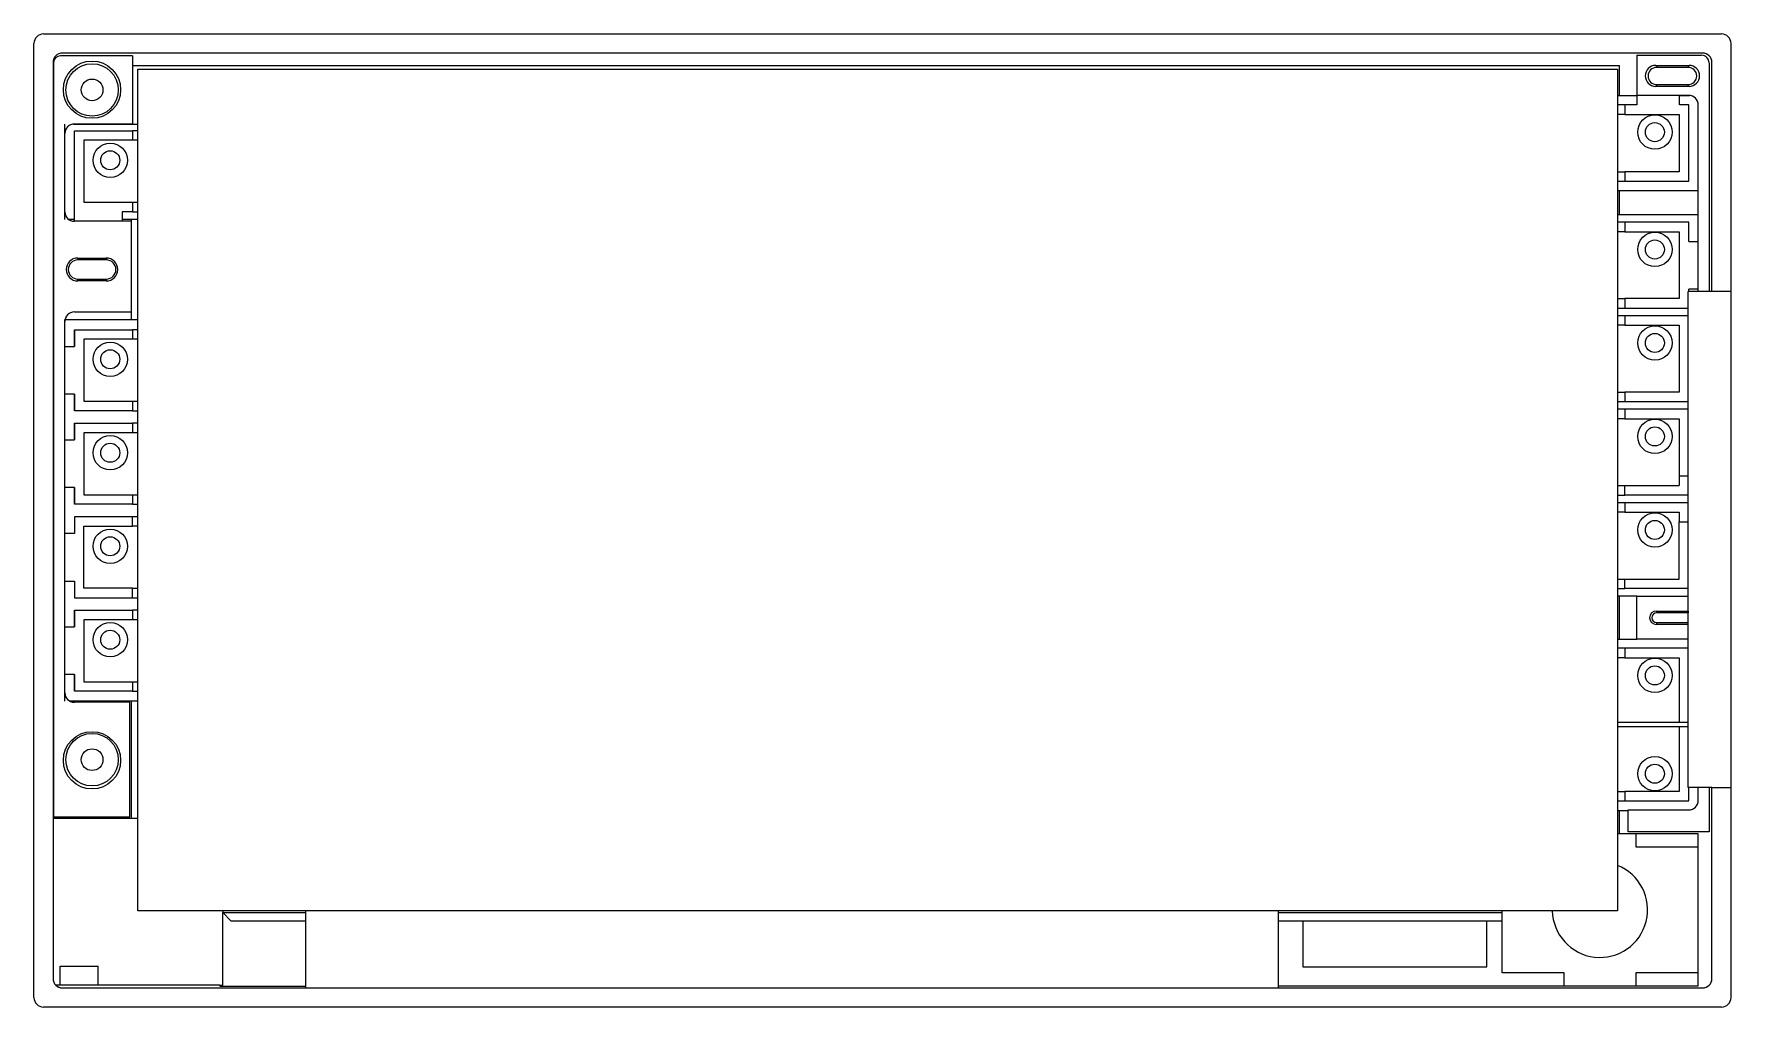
# Model space of a CAD drawing. Header units: millimetres. Extents: x 51 to 229, y 57 to 159.
import ezdxf

# ---------------------------------------------------------------- set-up
doc = ezdxf.new("R2010")
doc.units = ezdxf.units.MM
doc.layers.add('View', color=7, linetype='CONTINUOUS')

msp = doc.modelspace()

# ---------------------------------------------------------------- linework, layer by layer
at = {"layer": 'View'}
for p, q in [((51.7, 158.95), (227.7, 158.95)), ((50.7, 57.95), (50.7, 157.95)), ((61.04, 156.65), (53.49, 156.65)), ((225.7, 156.95), (53.7, 156.95)), ((61.04, 156.65), (61.04, 149.51)), ((218.8, 156.71), (225.6, 156.71)), ((218.8, 156.71), (218.8, 152.51)), ((228.7, 131.95), (228.7, 157.95)), ((52.7, 155.95), (52.7, 59.95)), ((52.74, 155.9), (52.74, 76.9)), ((61.04, 155.65), (217, 155.65)), ((61.6, 67.05), (61.6, 155.25)), ((61.6, 155.25), (216.8, 155.25)), ((216.8, 155.25), (216.8, 67.05)), ((217, 152.51), (217, 155.65)), ((220.8, 155.66), (224.3, 155.66)), ((224.2, 155.45), (220.9, 155.45)), ((226.4, 155.91), (226.4, 131.95)), ((226.7, 131.95), (226.7, 155.95)), ((224.3, 153.46), (220.8, 153.46)), ((220.9, 153.65), (224.2, 153.65)), ((216.8, 152.51), (217, 152.51)), ((217.56, 151.51), (216.8, 151.51)), ((217, 152.51), (218.8, 152.51)), ((218.8, 151.51), (217.56, 151.51)), ((217.56, 151.51), (217.56, 150.51)), ((218.8, 152.51), (218.8, 151.51)), ((224.26, 152.51), (218.8, 152.51)), ((223.3, 152.51), (224.35, 152.51)), ((223.3, 151.51), (223.3, 152.51)), ((224.26, 151.51), (223.3, 151.51)), ((224.26, 151.51), (223.3, 151.51)), ((224.26, 143.51), (224.26, 151.51)), ((225.26, 131.95), (225.26, 151.51)), ((217.56, 150.51), (216.8, 150.51)), ((217.56, 150.51), (223.26, 150.51)), ((223.26, 150.51), (223.26, 144.51)), ((53.94, 148.51), (53.94, 149.51)), ((53.94, 140.31), (53.94, 148.51)), ((54.85, 149.51), (60.9, 149.51)), ((61.04, 149.51), (54.94, 149.51)), ((54.94, 139.31), (54.94, 148.81)), ((54.94, 148.81), (61.04, 148.81)), ((61.04, 147.81), (55.94, 147.81)), ((55.94, 147.81), (55.94, 141.31)), ((60.9, 149.51), (60.9, 149.51)), ((60.9, 149.51), (61.6, 149.51)), ((61.04, 148.81), (61.04, 147.81)), ((61.6, 148.81), (61.04, 148.81)), ((61.6, 147.81), (61.04, 147.81)), ((216.8, 144.51), (217.56, 144.51)), ((223.26, 144.51), (217.56, 144.51)), ((217.56, 144.51), (217.56, 143.51)), ((216.8, 143.51), (217.56, 143.51)), ((217, 142.51), (216.8, 142.51)), ((225.26, 142.51), (217, 142.51)), ((217, 140.01), (217, 142.51)), ((217.56, 143.51), (224.26, 143.51)), ((55.94, 141.31), (61.04, 141.31)), ((61.04, 141.31), (61.04, 140.31)), ((61.04, 141.31), (61.6, 141.31)), ((53.94, 139.51), (53.94, 140.31)), ((54.94, 139.51), (54.35, 139.51)), ((60.94, 139.31), (54.94, 139.31)), ((61.04, 140.31), (59.94, 140.31)), ((59.94, 140.31), (59.94, 139.31)), ((60.9, 139.51), (59.94, 139.51)), ((60.9, 139.51), (60.9, 139.31)), ((61.6, 139.51), (60.9, 139.51)), ((60.94, 129.81), (60.94, 139.31)), ((61.04, 140.31), (61.6, 140.31)), ((216.8, 140.01), (217, 140.01)), ((217.56, 139.21), (216.8, 139.21)), ((217, 140.01), (225.26, 140.01)), ((217.56, 139.21), (217.56, 138.21)), ((224.26, 139.21), (217.56, 139.21)), ((224.26, 137.21), (224.26, 139.21)), ((224.26, 137.21), (224.26, 139.21)), ((217.56, 138.21), (216.8, 138.21)), ((217.56, 138.21), (223.26, 138.21)), ((223.26, 138.21), (223.26, 131.21)), ((224.26, 137.21), (225.26, 137.21)), ((55.29, 135.46), (58.29, 135.46)), ((58.3, 135.26), (55.3, 135.26)), ((58.29, 133.06), (55.29, 133.06)), ((55.3, 133.26), (58.3, 133.26)), ((226.7, 131.95), (224.2, 131.95)), ((224.2, 79.95), (224.2, 131.95)), ((225.26, 132.21), (224.26, 132.21)), ((224.26, 131.95), (224.26, 132.21)), ((224.26, 131.95), (224.26, 132.21)), ((228.7, 131.95), (226.7, 131.95)), ((228.7, 79.95), (228.7, 131.95)), ((216.8, 131.21), (217.56, 131.21)), ((216.8, 130.21), (217.56, 130.21)), ((217.56, 131.21), (217.56, 130.21)), ((223.26, 131.21), (217.56, 131.21)), ((217.56, 130.21), (224.2, 130.21)), ((53.94, 128.81), (53.94, 129.01)), ((53.94, 89.9), (53.94, 128.81)), ((53.96, 129.01), (60.9, 129.01)), ((54.94, 129.81), (60.94, 129.81)), ((60.9, 129.81), (60.9, 129.01)), ((60.9, 129.01), (61.6, 129.01)), ((217.56, 129.41), (216.8, 129.41)), ((217.56, 128.41), (216.8, 128.41)), ((224.2, 129.41), (217.56, 129.41)), ((217.56, 129.41), (217.56, 128.41)), ((217.56, 128.41), (223.26, 128.41)), ((223.26, 128.41), (223.26, 121.41)), ((54.94, 126.2), (54.94, 127.95)), ((54.94, 127.95), (54.94, 126.2)), ((54.94, 127.95), (61.04, 127.95)), ((61.04, 126.95), (55.94, 126.95)), ((55.94, 126.95), (55.94, 120.45)), ((61.04, 127.95), (61.04, 126.95)), ((61.6, 127.95), (61.04, 127.95)), ((61.6, 126.95), (61.04, 126.95)), ((53.94, 126.2), (54.94, 126.2)), ((54.94, 121.2), (53.94, 121.2)), ((54.94, 119.45), (54.94, 121.2)), ((54.94, 121.2), (54.94, 119.45)), ((216.8, 121.41), (217.56, 121.41)), ((223.26, 121.41), (217.56, 121.41)), ((217.56, 121.41), (217.56, 120.41)), ((61.04, 119.45), (54.94, 119.45)), ((55.94, 120.45), (61.04, 120.45)), ((61.04, 120.45), (61.04, 119.45)), ((61.04, 120.45), (61.6, 120.45)), ((61.04, 119.45), (61.6, 119.45)), ((216.8, 120.41), (217.56, 120.41)), ((217.56, 119.61), (216.8, 119.61)), ((217.56, 120.41), (224.2, 120.41)), ((224.2, 119.61), (217.56, 119.61)), ((217.56, 119.61), (217.56, 118.61)), ((54.94, 116.4), (54.94, 118.15)), ((54.94, 118.15), (54.94, 116.4)), ((54.94, 118.15), (61.04, 118.15)), ((61.04, 118.15), (61.04, 117.15)), ((61.6, 118.15), (61.04, 118.15)), ((217.56, 118.61), (216.8, 118.61)), ((217.56, 118.61), (223.26, 118.61)), ((223.26, 118.61), (223.26, 112.61)), ((53.94, 116.4), (54.94, 116.4)), ((61.04, 117.15), (55.94, 117.15)), ((55.94, 117.15), (55.94, 110.65)), ((61.6, 117.15), (61.04, 117.15)), ((224.2, 112.61), (223.26, 112.61)), ((223.26, 112.61), (223.26, 111.61)), ((54.94, 111.4), (53.94, 111.4)), ((54.94, 109.65), (54.94, 111.4)), ((54.94, 111.4), (54.94, 109.65)), ((55.94, 110.65), (61.04, 110.65)), ((61.04, 110.65), (61.04, 109.65)), ((61.04, 110.65), (61.6, 110.65)), ((216.8, 111.61), (217.56, 111.61)), ((216.8, 110.61), (217.56, 110.61)), ((217.56, 110.61), (217.56, 111.61)), ((217.56, 111.61), (223.26, 111.61)), ((224.2, 110.61), (217.56, 110.61)), ((61.04, 109.65), (54.94, 109.65)), ((61.04, 109.65), (61.6, 109.65)), ((217.56, 109.81), (216.8, 109.81)), ((217.56, 108.81), (216.8, 108.81)), ((217.56, 109.81), (217.56, 108.81)), ((224.2, 109.81), (217.56, 109.81)), ((217.56, 108.81), (223.26, 108.81)), ((223.26, 108.81), (223.26, 107.81)), ((54.94, 108.35), (54.94, 106.6)), ((54.94, 108.35), (54.94, 106.6)), ((61.04, 108.35), (54.94, 108.35)), ((55.94, 100.85), (55.94, 107.35)), ((55.94, 107.35), (61.04, 107.35)), ((61.04, 107.35), (61.04, 108.35)), ((61.6, 108.35), (61.04, 108.35)), ((61.6, 107.35), (61.04, 107.35)), ((223.26, 107.81), (224.2, 107.81)), ((223.26, 101.81), (223.26, 107.81)), ((54.94, 106.6), (53.94, 106.6)), ((53.94, 101.6), (54.94, 101.6)), ((54.94, 101.6), (54.94, 99.85)), ((54.94, 101.6), (54.94, 99.85)), ((216.8, 101.81), (217.56, 101.81)), ((217.56, 101.81), (223.26, 101.81)), ((217.56, 100.81), (217.56, 101.81)), ((54.94, 99.85), (61.04, 99.85)), ((61.04, 100.85), (55.94, 100.85)), ((61.04, 99.85), (61.04, 100.85)), ((61.04, 100.85), (61.6, 100.85)), ((61.04, 99.85), (61.6, 99.85)), ((216.8, 100.81), (217.56, 100.81)), ((217, 100.01), (216.8, 100.01)), ((217, 95.51), (217, 100.01)), ((218.81, 100.01), (217, 100.01)), ((224.2, 100.81), (217.56, 100.81)), ((218.81, 95.51), (218.81, 100.01)), ((218.81, 100.01), (224.2, 100.01)), ((54.94, 96.8), (54.94, 98.55)), ((54.94, 98.55), (54.94, 96.8)), ((54.94, 98.55), (61.04, 98.55)), ((61.04, 98.55), (61.04, 97.55)), ((61.6, 98.55), (61.04, 98.55)), ((220.86, 98.46), (224.2, 98.46)), ((224.2, 98.26), (220.9, 98.26)), ((53.94, 96.8), (54.94, 96.8)), ((61.04, 97.55), (55.94, 97.55)), ((55.94, 97.55), (55.94, 91.05)), ((61.6, 97.55), (61.04, 97.55)), ((224.2, 97.06), (220.86, 97.06)), ((220.9, 97.26), (224.2, 97.26)), ((216.8, 95.51), (217, 95.51)), ((217.56, 94.56), (216.8, 94.56)), ((217, 95.51), (218.81, 95.51)), ((224.2, 94.56), (217.56, 94.56)), ((217.56, 94.56), (217.56, 93.56)), ((224.2, 95.51), (218.81, 95.51)), ((217.56, 93.56), (216.8, 93.56)), ((217.56, 93.56), (223.26, 93.56)), ((223.26, 93.56), (223.26, 86.81)), ((54.94, 91.8), (53.94, 91.8)), ((54.94, 90.05), (54.94, 91.8)), ((54.94, 91.8), (54.94, 90.05)), ((55.94, 91.05), (61.04, 91.05)), ((61.04, 91.05), (61.04, 90.05)), ((61.04, 91.05), (61.6, 91.05)), ((53.94, 89.01), (53.94, 89.9)), ((60.9, 89.01), (54.49, 89.01)), ((61.04, 90.05), (54.94, 90.05)), ((61.6, 89.01), (60.9, 89.01)), ((60.9, 89.01), (60.9, 76.75)), ((61.04, 90.05), (61.6, 90.05)), ((60.74, 88.9), (54.94, 88.9)), ((60.74, 76.9), (60.74, 88.9)), ((216.8, 86.81), (223.26, 86.81)), ((223.26, 86.31), (216.8, 86.31)), ((223.26, 86.81), (224.2, 86.81)), ((224.2, 86.31), (223.26, 86.31)), ((223.26, 86.31), (223.26, 79.56)), ((216.8, 79.56), (217.56, 79.56)), ((216.8, 78.56), (217.56, 78.56)), ((223.26, 79.56), (217.56, 79.56)), ((217.56, 79.56), (217.56, 78.56)), ((217.56, 78.56), (224.26, 78.56)), ((226.7, 79.95), (224.2, 79.95)), ((224.26, 78.56), (224.26, 79.95)), ((224.26, 78.56), (224.26, 79.95)), ((225.26, 78.61), (225.26, 79.95)), ((226.4, 79.95), (226.4, 75.31)), ((226.7, 59.95), (226.7, 79.95)), ((226.7, 79.95), (228.7, 79.95)), ((228.7, 57.95), (228.7, 79.95)), ((52.7, 76.75), (60.9, 76.75)), ((52.74, 76.9), (60.74, 76.9)), ((60.9, 76.75), (61.6, 76.75)), ((217, 77.51), (216.8, 77.51)), ((217, 75.15), (217, 77.51)), ((217.9, 77.51), (217, 77.51)), ((217.9, 77.61), (224.26, 77.61)), ((217.9, 75.31), (217.9, 77.61)), ((216.8, 75.15), (217, 75.15)), ((217, 75.15), (225.2, 75.15)), ((226.4, 75.31), (217.9, 75.31)), ((218.7, 75.15), (218.7, 73.75)), ((225.2, 75.15), (225.2, 59.15)), ((218.7, 73.75), (225.2, 73.75)), ((216.8, 67.05), (61.6, 67.05)), ((70.5, 67.05), (70.5, 66.85)), ((70.5, 66.85), (79.2, 66.85)), ((71.4, 65.95), (70.5, 66.85)), ((70.5, 59.25), (70.5, 66.85)), ((79.2, 65.95), (71.4, 65.95)), ((79.2, 66.85), (79.2, 67.05)), ((79.2, 65.95), (79.2, 66.85)), ((79.2, 59.15), (79.2, 65.95)), ((181.2, 67.05), (181.2, 66.85)), ((181.2, 66.85), (181.2, 65.95)), ((181.2, 66.85), (204.7, 66.85)), ((181.2, 65.95), (181.2, 59.15)), ((204.7, 65.95), (181.2, 65.95)), ((183.8, 65.95), (183.8, 61.15)), ((203.1, 61.15), (203.1, 65.95)), ((204.7, 66.85), (204.7, 67.05)), ((204.7, 65.95), (204.7, 66.85)), ((204.7, 60.55), (204.7, 65.95)), ((53.44, 59.25), (53.44, 61.25)), ((53.44, 61.25), (57.44, 61.25)), ((57.44, 59.25), (57.44, 61.25)), ((183.8, 61.15), (203.1, 61.15)), ((211.2, 60.55), (204.7, 60.55)), ((211.2, 59.15), (211.2, 60.55)), ((218.7, 60.55), (218.7, 59.15)), ((225.2, 60.55), (218.7, 60.55)), ((70.2, 59.25), (52.99, 59.25)), ((53.7, 58.95), (225.7, 58.95)), ((70.2, 59.25), (70.2, 59.15)), ((70.2, 59.25), (70.5, 59.25)), ((70.2, 59.15), (79.2, 59.15)), ((79.2, 58.95), (79.2, 59.15)), ((181.2, 59.15), (181.2, 58.95)), ((225.2, 59.15), (181.2, 59.15)), ((227.7, 56.95), (51.7, 56.95))]:
    msp.add_line(p, q, dxfattribs=at)
for centre, radius in [((56.79, 153.11), 3), ((56.8, 153.08), 2.75), ((56.8, 153.08), 1.14), ((220.71, 148.66), 1.8), ((220.71, 148.66), 1), ((58.7, 145.71), 1.8), ((58.7, 145.71), 1), ((220.71, 136.36), 1.8), ((220.71, 136.36), 1), ((220.71, 126.56), 1.8), ((58.7, 124.85), 1.8), ((220.71, 126.56), 1), ((58.7, 124.85), 1), ((220.71, 116.76), 1.8), ((220.71, 116.76), 1), ((58.7, 115.05), 1.8), ((58.7, 115.05), 1), ((220.71, 106.96), 1.8), ((58.7, 105.25), 1.8), ((220.71, 106.96), 1), ((58.7, 105.25), 1), ((58.7, 95.45), 1.8), ((58.7, 95.45), 1), ((220.71, 91.71), 1.8), ((220.71, 91.71), 1), ((56.79, 82.81), 3), ((56.8, 82.88), 2.75), ((56.8, 82.88), 1.14), ((220.71, 81.41), 1.8), ((220.71, 81.41), 1)]:
    msp.add_circle(centre, radius, dxfattribs=at)
for centre, radius, start, end in [((51.7, 157.95), 1, 90.0006, 179.9994), ((51.7, 157.95), 1, 90, 180), ((51.7, 157.95), 1, 90, 180), ((227.7, 157.95), 1, -0.0003, 90.0003), ((53.7, 155.95), 1, 89.9995, -179.9995), ((53.7, 155.95), 1, 89.9998, -179.9998), ((53.49, 155.9), 0.75, 90, 180), ((225.6, 155.91), 0.8, 0, 90), ((225.7, 155.95), 1, -0.0004, 90.0004), ((225.7, 155.95), 1, 0.0005, 89.9995), ((220.8, 154.56), 1.1, 90, -90), ((220.9, 154.55), 0.9, 90, -90), ((224.2, 154.55), 0.9, -90, 90), ((224.3, 154.56), 1.1, -90, 90), ((224.26, 151.51), 1, 0, 90), ((54.94, 148.51), 1, 90, 180), ((54.94, 140.31), 1, 180, -90), ((55.29, 134.26), 1.2, 90, -90), ((58.29, 134.26), 1.2, -90, 90), ((55.3, 134.26), 1, 90, -90), ((58.3, 134.26), 1, -90, 90), ((54.94, 128.81), 1, 90, 180), ((220.86, 97.76), 0.7, 90, -90), ((220.9, 97.76), 0.5, 90, -90), ((224.2, 97.76), 0.5, 89.9989, 90), ((224.2, 97.76), 0.5, -90, -89.9989), ((54.94, 89.9), 1, 180, -90), ((224.26, 78.61), 1, -90, 0), ((214.95, 67.15), 5, -178.854, 68.2844), ((53.7, 59.95), 1, 179.9997, -89.9997), ((53.7, 59.95), 1, -135.573, -89.9999), ((225.7, 59.95), 1, -90.0004, 0.0004), ((225.7, 59.95), 1, -89.9996, -0.0004), ((51.7, 57.95), 1, 179.9995, -89.9995), ((227.7, 57.95), 1, -90.0005, 0.0005)]:
    msp.add_arc(centre, radius, start, end, dxfattribs=at)
for points in [[(220.9, 155.66), (220.9, 155.53), (220.9, 155.45), (220.9, 155.45)], [(224.2, 155.66), (224.2, 155.53), (224.2, 155.45), (224.2, 155.45)], [(220.9, 153.46), (220.9, 153.58), (220.9, 153.65), (220.9, 153.65)], [(224.2, 153.46), (224.2, 153.58), (224.2, 153.65), (224.2, 153.65)], [(55.3, 135.46), (55.3, 135.33), (55.3, 135.26), (55.3, 135.26)], [(58.3, 135.46), (58.3, 135.33), (58.3, 135.26), (58.3, 135.26)], [(55.3, 133.06), (55.3, 133.18), (55.3, 133.26), (55.3, 133.26)], [(58.3, 133.06), (58.3, 133.18), (58.3, 133.26), (58.3, 133.26)], [(220.9, 98.46), (220.9, 98.33), (220.9, 98.26), (220.9, 98.26)], [(224.2, 98.46), (224.2, 98.33), (224.2, 98.26), (224.2, 98.26)], [(220.9, 97.06), (220.9, 97.18), (220.9, 97.26), (220.9, 97.26)], [(224.2, 97.06), (224.2, 97.18), (224.2, 97.26), (224.2, 97.26)]]:
    msp.add_open_spline(points, degree=3, dxfattribs=at)

doc.saveas('drawing.dxf')
